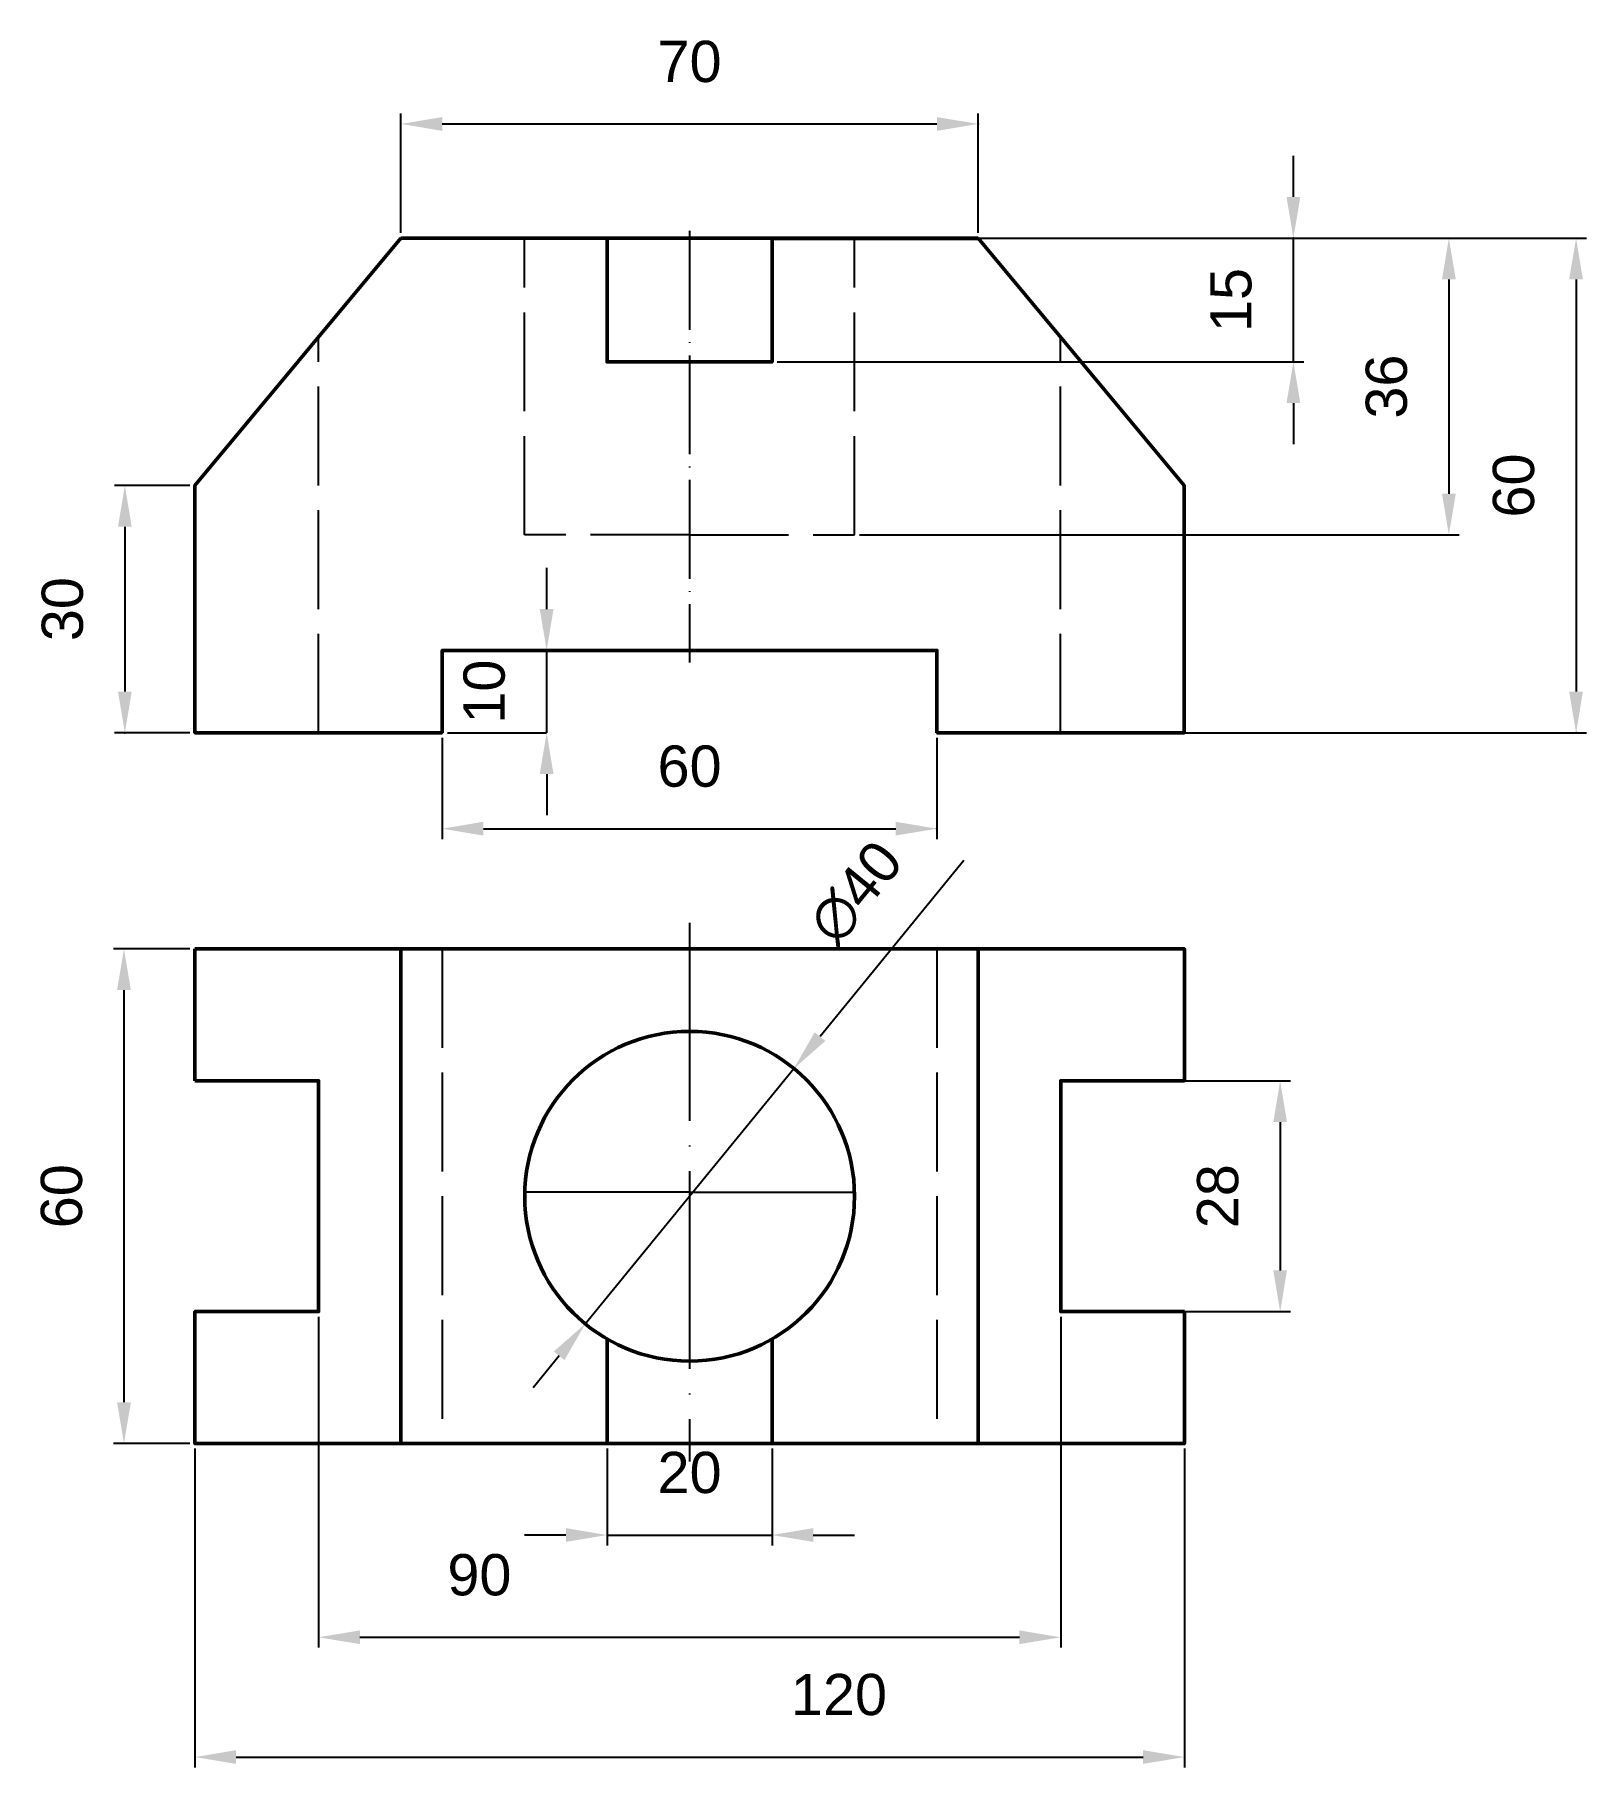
# Model space of a CAD drawing. Header units: millimetres. Extents: x 21018 to 2546919, y 45747 to 2137439.
# Drawn here: x 21018.4 to 21206.5, y 45747 to 45957.2 of the extents above; entities outside this region: 1.
import ezdxf

# ---------------------------------------------------------------- set-up
doc = ezdxf.new("R2010")
doc.units = ezdxf.units.MM
doc.linetypes.add('ACAD_ISO02W100', pattern=[15, 12, -3])
doc.linetypes.add('ACAD_ISO04W100', pattern=[30, 24, -3, 0, -3])
doc.layers.add('Проекция 2', color=7, linetype='Continuous', plot=False)
doc.layers.add('Размеры 2', color=7, linetype='Continuous', plot=False)
doc.layers.add('Размеры 1', color=7, linetype='Continuous')
doc.styles.get("Standard").update_dxf_attribs({"font": 'arial.ttf'})
doc.dimstyles.new('ISO-25', dxfattribs={"dimtxt": 5, "dimasz": 5, "dimexe": 1.25, "dimexo": 0.625, "dimgap": 5, "dimtad": 1, "dimdec": 0, "dimtxsty": 'Standard', "dimcen": 2.5, "dimclrd": 256, "dimclre": 256, "dimclrt": 256, "dimadec": 0, "dimazin": 0, "dimtfac": 1, "dimtdec": 0, "dimtmove": 0, "dimatfit": 3, "dimfxl": 1, "dimarcsym": 0})

# ---------------------------------------------------------------- blocks, each defined once
blk = doc.blocks.new('*D1')
at = {"layer": 'Размеры 1', "linetype": 'ByBlock', "lineweight": -2, "transparency": 16777216}
for p, q in [((21062.78, 45933.16), (21062.78, 45947.64)), ((21132.78, 45933.16), (21132.78, 45947.64)), ((21067.78, 45946.39), (21127.78, 45946.39))]:
    blk.add_line(p, q, dxfattribs=at)
at = {"layer": 'Размеры 1', "linetype": 'ByBlock', "transparency": 16777216}
for points in [[(21067.78, 45947.22), (21067.78, 45945.55), (21062.78, 45946.39)], [(21127.78, 45947.22), (21127.78, 45945.55), (21132.78, 45946.39)]]:
    blk.add_solid(points, dxfattribs=at)
at = {"layer": 'Размеры 2', "color": 0, "linetype": 'ByBlock', "transparency": 16777216}
for p in [(21132.78, 45946.39), (21062.78, 45932.53), (21132.78, 45932.53)]:
    blk.add_point(p, dxfattribs=at)
at = {"layer": 'Размеры 1', "linetype": 'ByBlock', "transparency": 16777216, "insert": (21097.78, 45953.94), "char_height": 5, "attachment_point": 5}
blk.add_mtext('70', dxfattribs=at)
blk = doc.blocks.new('*D2')
at = {"layer": 'Размеры 1', "linetype": 'ByBlock', "lineweight": -2, "transparency": 16777216}
for p, q in [((21171.02, 45937.53), (21171.02, 45942.53)), ((21108.41, 45932.53), (21172.27, 45932.53)), ((21171.02, 45917.53), (21171.02, 45932.53)), ((21108.41, 45917.53), (21172.27, 45917.53)), ((21171.02, 45912.53), (21171.02, 45907.53))]:
    blk.add_line(p, q, dxfattribs=at)
at = {"layer": 'Размеры 1', "linetype": 'ByBlock', "transparency": 16777216}
for points in [[(21170.18, 45937.53), (21171.85, 45937.53), (21171.02, 45932.53)], [(21170.18, 45912.53), (21171.85, 45912.53), (21171.02, 45917.53)]]:
    blk.add_solid(points, dxfattribs=at)
at = {"layer": 'Размеры 2', "color": 0, "linetype": 'ByBlock', "transparency": 16777216}
for p in [(21107.78, 45932.53), (21171.02, 45932.53), (21107.78, 45917.53)]:
    blk.add_point(p, dxfattribs=at)
at = {"layer": 'Размеры 1', "linetype": 'ByBlock', "transparency": 16777216, "insert": (21163.46, 45925.03), "char_height": 5, "attachment_point": 5, "rotation": 90}
blk.add_mtext('15', dxfattribs=at)
blk = doc.blocks.new('*D3')
at = {"layer": 'Defpoints', "color": 0, "linetype": 'ByBlock', "transparency": 16777216}
for p in [(21117.78, 45932.53), (21117.78, 45896.53), (21189.87, 45896.53)]:
    blk.add_point(p, dxfattribs=at)
at = {"layer": 'Размеры 1', "linetype": 'ByBlock', "lineweight": -2, "transparency": 16777216}
for p, q in [((21118.41, 45932.53), (21191.12, 45932.53)), ((21189.87, 45927.53), (21189.87, 45901.53)), ((21118.41, 45896.53), (21191.12, 45896.53))]:
    blk.add_line(p, q, dxfattribs=at)
at = {"layer": 'Размеры 1', "linetype": 'ByBlock', "transparency": 16777216}
for points in [[(21189.04, 45927.53), (21190.71, 45927.53), (21189.87, 45932.53)], [(21189.04, 45901.53), (21190.71, 45901.53), (21189.87, 45896.53)]]:
    blk.add_solid(points, dxfattribs=at)
at = {"layer": 'Размеры 1', "linetype": 'ByBlock', "lineweight": 50, "transparency": 16777216, "insert": (21182.32, 45914.53), "char_height": 5, "attachment_point": 5, "rotation": 90}
blk.add_mtext('36', dxfattribs=at)
blk = doc.blocks.new('*D4')
at = {"layer": 'Размеры 1', "linetype": 'ByBlock', "lineweight": -2, "transparency": 16777216}
for p, q in [((21133.41, 45932.53), (21206.55, 45932.53)), ((21205.3, 45927.53), (21205.3, 45877.53)), ((21133.41, 45872.53), (21206.55, 45872.53))]:
    blk.add_line(p, q, dxfattribs=at)
at = {"layer": 'Размеры 1', "linetype": 'ByBlock', "transparency": 16777216}
for points in [[(21204.46, 45927.53), (21206.13, 45927.53), (21205.3, 45932.53)], [(21204.46, 45877.53), (21206.13, 45877.53), (21205.3, 45872.53)]]:
    blk.add_solid(points, dxfattribs=at)
at = {"layer": 'Размеры 2', "color": 0, "linetype": 'ByBlock', "transparency": 16777216}
for p in [(21132.78, 45932.53), (21132.78, 45872.53), (21205.3, 45872.53)]:
    blk.add_point(p, dxfattribs=at)
at = {"layer": 'Размеры 1', "linetype": 'ByBlock', "transparency": 16777216, "insert": (21197.74, 45902.53), "char_height": 5, "attachment_point": 5, "rotation": 90}
blk.add_mtext('60', dxfattribs=at)
blk = doc.blocks.new('*D5')
at = {"layer": 'Размеры 1', "linetype": 'ByBlock', "lineweight": -2, "transparency": 16777216}
for p, q in [((21067.78, 45871.91), (21067.78, 45859.65)), ((21127.78, 45871.91), (21127.78, 45859.65)), ((21072.78, 45860.9), (21122.78, 45860.9))]:
    blk.add_line(p, q, dxfattribs=at)
at = {"layer": 'Размеры 1', "linetype": 'ByBlock', "transparency": 16777216}
for points in [[(21072.78, 45861.74), (21072.78, 45860.07), (21067.78, 45860.9)], [(21122.78, 45861.74), (21122.78, 45860.07), (21127.78, 45860.9)]]:
    blk.add_solid(points, dxfattribs=at)
at = {"layer": 'Размеры 2', "color": 0, "linetype": 'ByBlock', "transparency": 16777216}
for p in [(21067.78, 45872.53), (21127.78, 45872.53), (21127.78, 45860.9)]:
    blk.add_point(p, dxfattribs=at)
at = {"layer": 'Размеры 1', "linetype": 'ByBlock', "transparency": 16777216, "insert": (21097.78, 45868.46), "char_height": 5, "attachment_point": 5}
blk.add_mtext('60', dxfattribs=at)
blk = doc.blocks.new('*D6')
at = {"layer": 'Проекция 2', "color": 0, "linetype": 'ACAD_ISO02W100', "transparency": 16777216}
for p in [(21067.78, 45882.53), (21080.45, 45882.53), (21067.78, 45872.53)]:
    blk.add_point(p, dxfattribs=at)
at = {"layer": 'Размеры 1', "linetype": 'ACAD_ISO02W100', "lineweight": -2, "transparency": 16777216}
for p, q in [((21080.45, 45887.53), (21080.45, 45892.53)), ((21068.41, 45882.53), (21081.7, 45882.53)), ((21080.45, 45872.53), (21080.45, 45882.53)), ((21068.41, 45872.53), (21081.7, 45872.53)), ((21080.45, 45867.53), (21080.45, 45862.53))]:
    blk.add_line(p, q, dxfattribs=at)
at = {"layer": 'Размеры 1', "linetype": 'ACAD_ISO02W100', "transparency": 16777216}
for points in [[(21079.61, 45887.53), (21081.28, 45887.53), (21080.45, 45882.53)], [(21079.61, 45867.53), (21081.28, 45867.53), (21080.45, 45872.53)]]:
    blk.add_solid(points, dxfattribs=at)
at = {"layer": 'Размеры 1', "linetype": 'ACAD_ISO02W100', "transparency": 16777216, "insert": (21072.89, 45877.53), "char_height": 5, "attachment_point": 5, "rotation": 90}
blk.add_mtext('10', dxfattribs=at)
blk = doc.blocks.new('*D7')
at = {"layer": 'Размеры 1', "linetype": 'ByBlock', "lineweight": -2, "transparency": 16777216}
for p, q in [((21037.16, 45902.53), (21028.04, 45902.53)), ((21029.29, 45897.53), (21029.29, 45877.53)), ((21037.16, 45872.53), (21028.04, 45872.53))]:
    blk.add_line(p, q, dxfattribs=at)
at = {"layer": 'Размеры 1', "linetype": 'ByBlock', "transparency": 16777216}
for points in [[(21028.46, 45897.53), (21030.12, 45897.53), (21029.29, 45902.53)], [(21028.46, 45877.53), (21030.12, 45877.53), (21029.29, 45872.53)]]:
    blk.add_solid(points, dxfattribs=at)
at = {"layer": 'Размеры 2', "color": 0, "linetype": 'ByBlock', "transparency": 16777216}
for p in [(21037.78, 45902.53), (21029.29, 45872.53), (21037.78, 45872.53)]:
    blk.add_point(p, dxfattribs=at)
at = {"layer": 'Размеры 1', "linetype": 'ByBlock', "transparency": 16777216, "insert": (21021.74, 45887.53), "char_height": 5, "attachment_point": 5, "rotation": 90}
blk.add_mtext('30', dxfattribs=at)
blk = doc.blocks.new('*D8')
at = {"layer": 'Defpoints', "color": 0, "linetype": 'ByBlock', "lineweight": -2, "transparency": 16777216}
for p in [(21037.79, 45846.32), (21029.18, 45786.32), (21037.79, 45786.32)]:
    blk.add_point(p, dxfattribs=at)
at = {"layer": 'Размеры 2', "linetype": 'ByBlock', "lineweight": -2, "transparency": 16777216}
for p, q in [((21037.17, 45846.32), (21027.93, 45846.32)), ((21029.18, 45841.32), (21029.18, 45791.32)), ((21037.17, 45786.32), (21027.93, 45786.32))]:
    blk.add_line(p, q, dxfattribs=at)
for points in [[(21028.35, 45841.32), (21030.02, 45841.32), (21029.18, 45846.32)], [(21028.35, 45791.32), (21030.02, 45791.32), (21029.18, 45786.32)]]:
    blk.add_solid(points, dxfattribs=at)
at = {"layer": 'Размеры 2', "linetype": 'ByBlock', "lineweight": -2, "transparency": 16777216, "insert": (21021.63, 45816.32), "char_height": 5, "attachment_point": 5, "rotation": 90}
blk.add_mtext('60', dxfattribs=at)
blk = doc.blocks.new('*D9')
at = {"layer": 'Defpoints', "color": 0, "linetype": 'ByBlock', "lineweight": -2, "transparency": 16777216}
for p in [(21142.79, 45830.32), (21142.79, 45802.32), (21169.41, 45802.32)]:
    blk.add_point(p, dxfattribs=at)
at = {"layer": 'Размеры 2', "linetype": 'ByBlock', "lineweight": -2, "transparency": 16777216}
for p, q in [((21143.42, 45830.32), (21170.66, 45830.32)), ((21169.41, 45825.32), (21169.41, 45807.32)), ((21143.42, 45802.32), (21170.66, 45802.32))]:
    blk.add_line(p, q, dxfattribs=at)
for points in [[(21168.58, 45825.32), (21170.24, 45825.32), (21169.41, 45830.32)], [(21168.58, 45807.32), (21170.24, 45807.32), (21169.41, 45802.32)]]:
    blk.add_solid(points, dxfattribs=at)
at = {"layer": 'Размеры 2', "linetype": 'ByBlock', "lineweight": -2, "transparency": 16777216, "insert": (21161.86, 45816.32), "char_height": 5, "attachment_point": 5, "rotation": 90}
blk.add_mtext('28', dxfattribs=at)
blk = doc.blocks.new('*D10')
at = {"layer": 'Defpoints', "color": 0, "linetype": 'ByBlock', "lineweight": -2, "transparency": 16777216}
for p in [(21110.44, 45831.81), (21085.13, 45800.84)]:
    blk.add_point(p, dxfattribs=at)
at = {"layer": 'Размеры 2', "linetype": 'ByBlock', "lineweight": -2, "transparency": 16777216}
for p, q in [((21131.06, 45857.04), (21113.61, 45835.68)), ((21085.13, 45800.84), (21110.44, 45831.81)), ((21081.96, 45796.96), (21078.8, 45793.09))]:
    blk.add_line(p, q, dxfattribs=at)
for points in [[(21112.96, 45836.21), (21114.25, 45835.15), (21110.44, 45831.81)], [(21081.32, 45797.49), (21082.61, 45796.44), (21085.13, 45800.84)]]:
    blk.add_solid(points, dxfattribs=at)
at = {"layer": 'Размеры 2', "linetype": 'ByBlock', "lineweight": -2, "transparency": 16777216, "insert": (21117.96, 45853.16), "char_height": 5, "attachment_point": 5, "rotation": 50.7391}
blk.add_mtext('∅40', dxfattribs=at)
blk = doc.blocks.new('*D11')
at = {"layer": 'Defpoints', "color": 0, "linetype": 'ByBlock', "lineweight": -2, "transparency": 16777216}
for p in [(21087.78, 45786.32), (21107.78, 45786.32), (21107.78, 45775.22)]:
    blk.add_point(p, dxfattribs=at)
at = {"layer": 'Размеры 2', "linetype": 'ByBlock', "lineweight": -2, "transparency": 16777216}
for p, q in [((21087.78, 45785.7), (21087.78, 45773.97)), ((21107.78, 45785.7), (21107.78, 45773.97)), ((21082.78, 45775.22), (21077.78, 45775.22)), ((21087.78, 45775.22), (21107.78, 45775.22)), ((21112.78, 45775.22), (21117.78, 45775.22))]:
    blk.add_line(p, q, dxfattribs=at)
for points in [[(21082.78, 45776.06), (21082.78, 45774.39), (21087.78, 45775.22)], [(21112.78, 45776.06), (21112.78, 45774.39), (21107.78, 45775.22)]]:
    blk.add_solid(points, dxfattribs=at)
at = {"layer": 'Размеры 2', "linetype": 'ByBlock', "lineweight": -2, "transparency": 16777216, "insert": (21097.78, 45782.78), "char_height": 5, "attachment_point": 5}
blk.add_mtext('20', dxfattribs=at)
blk = doc.blocks.new('*D12')
at = {"layer": 'Defpoints', "color": 0, "linetype": 'ByBlock', "transparency": 16777216}
for p in [(21052.79, 45802.32), (21142.79, 45802.32), (21142.79, 45762.82)]:
    blk.add_point(p, dxfattribs=at)
at = {"layer": 'Размеры 2', "linetype": 'ByBlock', "lineweight": -2, "transparency": 16777216}
for p, q in [((21052.79, 45801.7), (21052.79, 45761.57)), ((21142.79, 45801.7), (21142.79, 45761.57)), ((21057.79, 45762.82), (21137.79, 45762.82))]:
    blk.add_line(p, q, dxfattribs=at)
at = {"layer": 'Размеры 2', "linetype": 'ByBlock', "transparency": 16777216}
for points in [[(21057.79, 45763.65), (21057.79, 45761.99), (21052.79, 45762.82)], [(21137.79, 45763.65), (21137.79, 45761.99), (21142.79, 45762.82)]]:
    blk.add_solid(points, dxfattribs=at)
at = {"layer": 'Размеры 2', "linetype": 'ByBlock', "lineweight": 50, "transparency": 16777216, "insert": (21072.29, 45770.37), "char_height": 5, "attachment_point": 5}
blk.add_mtext('90', dxfattribs=at)
blk = doc.blocks.new('*D13')
at = {"layer": 'Defpoints', "color": 0, "linetype": 'ByBlock', "lineweight": -2, "transparency": 16777216}
for p in [(21037.79, 45786.32), (21157.79, 45786.32), (21157.79, 45748.29)]:
    blk.add_point(p, dxfattribs=at)
at = {"layer": 'Размеры 2', "linetype": 'ByBlock', "lineweight": -2, "transparency": 16777216}
for p, q in [((21037.79, 45785.7), (21037.79, 45747.04)), ((21157.79, 45785.7), (21157.79, 45747.04)), ((21042.79, 45748.29), (21152.79, 45748.29))]:
    blk.add_line(p, q, dxfattribs=at)
for points in [[(21042.79, 45749.12), (21042.79, 45747.46), (21037.79, 45748.29)], [(21152.79, 45749.12), (21152.79, 45747.46), (21157.79, 45748.29)]]:
    blk.add_solid(points, dxfattribs=at)
at = {"layer": 'Размеры 2', "linetype": 'ByBlock', "lineweight": -2, "transparency": 16777216, "insert": (21115.9, 45755.84), "char_height": 5, "attachment_point": 5}
blk.add_mtext('120', dxfattribs=at)

msp = doc.modelspace()

# ---------------------------------------------------------------- linework, layer by layer
msp.add_lwpolyline([(858441.72, 2137439.19), (2546918.99, 2137439.19)])
at = {"linetype": 'ByBlock', "lineweight": 50}
for points in [[(21067.78, 45872.53), (21037.78, 45872.53), (21037.78, 45902.53), (21062.78, 45932.53)], [(21087.78, 45932.53), (21107.78, 45932.53)], [(21127.78, 45872.53), (21157.78, 45872.53), (21157.78, 45902.53), (21132.78, 45932.53)]]:
    msp.add_lwpolyline(points, dxfattribs=at)
at = {"lineweight": 50}
for points in [[(21062.78, 45932.53), (21087.78, 45932.53)], [(21097.78, 45917.53), (21087.78, 45917.53), (21087.78, 45932.53)], [(21097.78, 45917.53), (21107.78, 45917.53), (21107.78, 45932.53)], [(21127.78, 45872.53), (21127.78, 45882.53), (21067.78, 45882.53), (21067.78, 45872.53)]]:
    msp.add_lwpolyline(points, dxfattribs=at)
at = {"linetype": 'ACAD_ISO02W100'}
for points in [[(21097.78, 45896.53), (21077.78, 45896.53), (21077.78, 45932.53)], [(21097.78, 45896.53), (21117.78, 45896.53), (21117.78, 45932.53)], [(21037.78, 45872.53), (21052.78, 45872.53), (21052.78, 45920.53)], [(21157.78, 45872.53), (21142.78, 45872.53), (21142.78, 45920.53)]]:
    msp.add_lwpolyline(points, dxfattribs=at)
at = {"linetype": 'ACAD_ISO04W100', "ltscale": 0.5}
msp.add_lwpolyline([(21097.78, 45933.42), (21097.78, 45881.08)], dxfattribs=at)
at = {"linetype": 'ByBlock', "lineweight": 53, "transparency": 33554687}
msp.add_lwpolyline([(21107.78, 45932.53), (21132.78, 45932.53)], dxfattribs=at)
at = {"layer": 'Defpoints', "linetype": 'ByBlock', "lineweight": 50}
for points in [[(21087.78, 45799), (21087.78, 45786.32)], [(21107.78, 45799), (21107.78, 45786.32)]]:
    msp.add_lwpolyline(points, dxfattribs=at)
at = {"layer": 'Проекция 2', "linetype": 'ACAD_ISO04W100', "lineweight": -2}
for points in [[(21097.79, 45849.47), (21097.78, 45784.16)], [(21097.79, 45816.82), (21077.79, 45816.82)], [(21097.79, 45816.82), (21117.78, 45816.82)]]:
    msp.add_lwpolyline(points, dxfattribs=at)
at = {"layer": 'Проекция 2', "linetype": 'ByBlock', "lineweight": 50}
for points in [[(21037.79, 45846.32), (21157.79, 45846.32), (21157.79, 45830.32)], [(21037.79, 45830.32), (21037.79, 45846.32)], [(21062.78, 45846.32), (21062.78, 45786.32)], [(21132.78, 45846.32), (21132.78, 45786.32)], [(21037.79, 45786.32), (21037.79, 45786.32), (21037.79, 45802.32), (21052.79, 45802.32), (21052.79, 45830.32), (21037.79, 45830.32)], [(21157.79, 45830.32), (21142.79, 45830.32), (21142.79, 45802.32), (21157.79, 45802.32)], [(21157.79, 45802.32), (21157.79, 45786.32), (21037.79, 45786.32), (21037.79, 45802.32)]]:
    msp.add_lwpolyline(points, dxfattribs=at)
at = {"layer": 'Проекция 2', "linetype": 'ACAD_ISO02W100', "lineweight": -2}
for points in [[(21067.78, 45846.32), (21067.78, 45786.32)], [(21127.78, 45846.32), (21127.78, 45786.32)]]:
    msp.add_lwpolyline(points, dxfattribs=at)
at = {"layer": 'Проекция 2', "linetype": 'ByBlock', "lineweight": -2}
msp.add_lwpolyline([(21157.79, 45786.32), (21142.79, 45786.32)], dxfattribs=at)
at = {"layer": 'Проекция 2', "linetype": 'ByBlock', "lineweight": 50}
msp.add_circle((21097.79, 45816.32), 20, dxfattribs=at)
at = {"layer": 'Размеры 2', "linetype": 'ByBlock', "lineweight": 50}
msp.add_lwpolyline([(21067.78, 45872.53), (21067.78, 45882.53), (21127.78, 45882.53), (21127.78, 45872.53)], dxfattribs=at)

# ---------------------------------------------------------------- dimensions: what is measured, and where the dimension line sits
at = {"layer": 'Размеры 1', "linetype": 'ByBlock'}
for base, p1, p2, picture, middle in [((21132.78, 45946.39), (21062.78, 45932.53), (21132.78, 45932.53), '*D1', (21097.78, 45953.94)), ((21127.78, 45860.9), (21067.78, 45872.53), (21127.78, 45872.53), '*D5', (21097.78, 45868.46))]:
    dim = msp.add_linear_dim(base=base, p1=p1, p2=p2, dimstyle='ISO-25', dxfattribs=at)
    dim.commit()
    dim.dimension.update_dxf_attribs({"geometry": picture, "text_midpoint": middle})
dim = msp.add_linear_dim(base=(21171.02, 45932.53), p1=(21107.78, 45917.53), p2=(21107.78, 45932.53), angle=90, dimstyle='ISO-25', dxfattribs=at)
dim.commit()
dim.dimension.update_dxf_attribs({"geometry": '*D2', "text_midpoint": (21171.02, 45925.03), "dimtype": 160})
at = {"layer": 'Размеры 1', "linetype": 'ByBlock', "lineweight": 50}
dim = msp.add_linear_dim(base=(21189.87, 45896.53), p1=(21117.78, 45932.53), p2=(21117.78, 45896.53), angle=90, dimstyle='ISO-25', dxfattribs=at)
dim.commit()
dim.dimension.update_dxf_attribs({"geometry": '*D3', "text_midpoint": (21182.32, 45914.53)})
at = {"layer": 'Размеры 1', "linetype": 'ByBlock'}
for base, p1, p2, picture, middle in [((21205.3, 45872.53), (21132.78, 45932.53), (21132.78, 45872.53), '*D4', (21197.74, 45902.53)), ((21029.29, 45872.53), (21037.78, 45902.53), (21037.78, 45872.53), '*D7', (21021.74, 45887.53))]:
    dim = msp.add_linear_dim(base=base, p1=p1, p2=p2, angle=90, dimstyle='ISO-25', dxfattribs=at)
    dim.commit()
    dim.dimension.update_dxf_attribs({"geometry": picture, "text_midpoint": middle})
at = {"layer": 'Размеры 1', "linetype": 'ACAD_ISO02W100'}
dim = msp.add_linear_dim(base=(21080.45, 45882.53), p1=(21067.78, 45872.53), p2=(21067.78, 45882.53), angle=90, dimstyle='ISO-25', dxfattribs=at)
dim.commit()
dim.dimension.update_dxf_attribs({"geometry": '*D6', "text_midpoint": (21080.45, 45877.53), "dimtype": 160})
at = {"layer": 'Размеры 2', "linetype": 'ByBlock', "lineweight": -2}
dim = msp.add_diameter_dim_2p(p1=(21085.13, 45800.84), p2=(21110.44, 45831.81), dimstyle='ISO-25', dxfattribs=at)
dim.commit()
dim.dimension.update_dxf_attribs({"geometry": '*D10', "text_midpoint": (21123.92, 45848.29)})
for base, p1, p2, picture, middle in [((21029.18, 45786.32), (21037.79, 45846.32), (21037.79, 45786.32), '*D8', (21021.63, 45816.32)), ((21169.41, 45802.32), (21142.79, 45830.32), (21142.79, 45802.32), '*D9', (21161.86, 45816.32))]:
    dim = msp.add_linear_dim(base=base, p1=p1, p2=p2, angle=90, dimstyle='ISO-25', dxfattribs=at)
    dim.commit()
    dim.dimension.update_dxf_attribs({"geometry": picture, "text_midpoint": middle})
at = {"layer": 'Размеры 2', "linetype": 'ByBlock', "lineweight": 50}
dim = msp.add_linear_dim(base=(21142.79, 45762.82), p1=(21052.79, 45802.32), p2=(21142.79, 45802.32), dimstyle='ISO-25', dxfattribs=at)
dim.commit()
dim.dimension.update_dxf_attribs({"geometry": '*D12', "text_midpoint": (21072.29, 45762.82), "dimtype": 160})
at = {"layer": 'Размеры 2', "linetype": 'ByBlock', "lineweight": -2}
dim = msp.add_linear_dim(base=(21157.79, 45748.29), p1=(21037.79, 45786.32), p2=(21157.79, 45786.32), dimstyle='ISO-25', dxfattribs=at)
dim.commit()
dim.dimension.update_dxf_attribs({"geometry": '*D13', "text_midpoint": (21115.9, 45748.29), "dimtype": 160})
dim = msp.add_linear_dim(base=(21107.78, 45775.22), p1=(21087.78, 45786.32), p2=(21107.78, 45786.32), dimstyle='ISO-25', dxfattribs=at)
dim.commit()
dim.dimension.update_dxf_attribs({"geometry": '*D11', "text_midpoint": (21097.78, 45782.78)})

doc.saveas('drawing.dxf')
